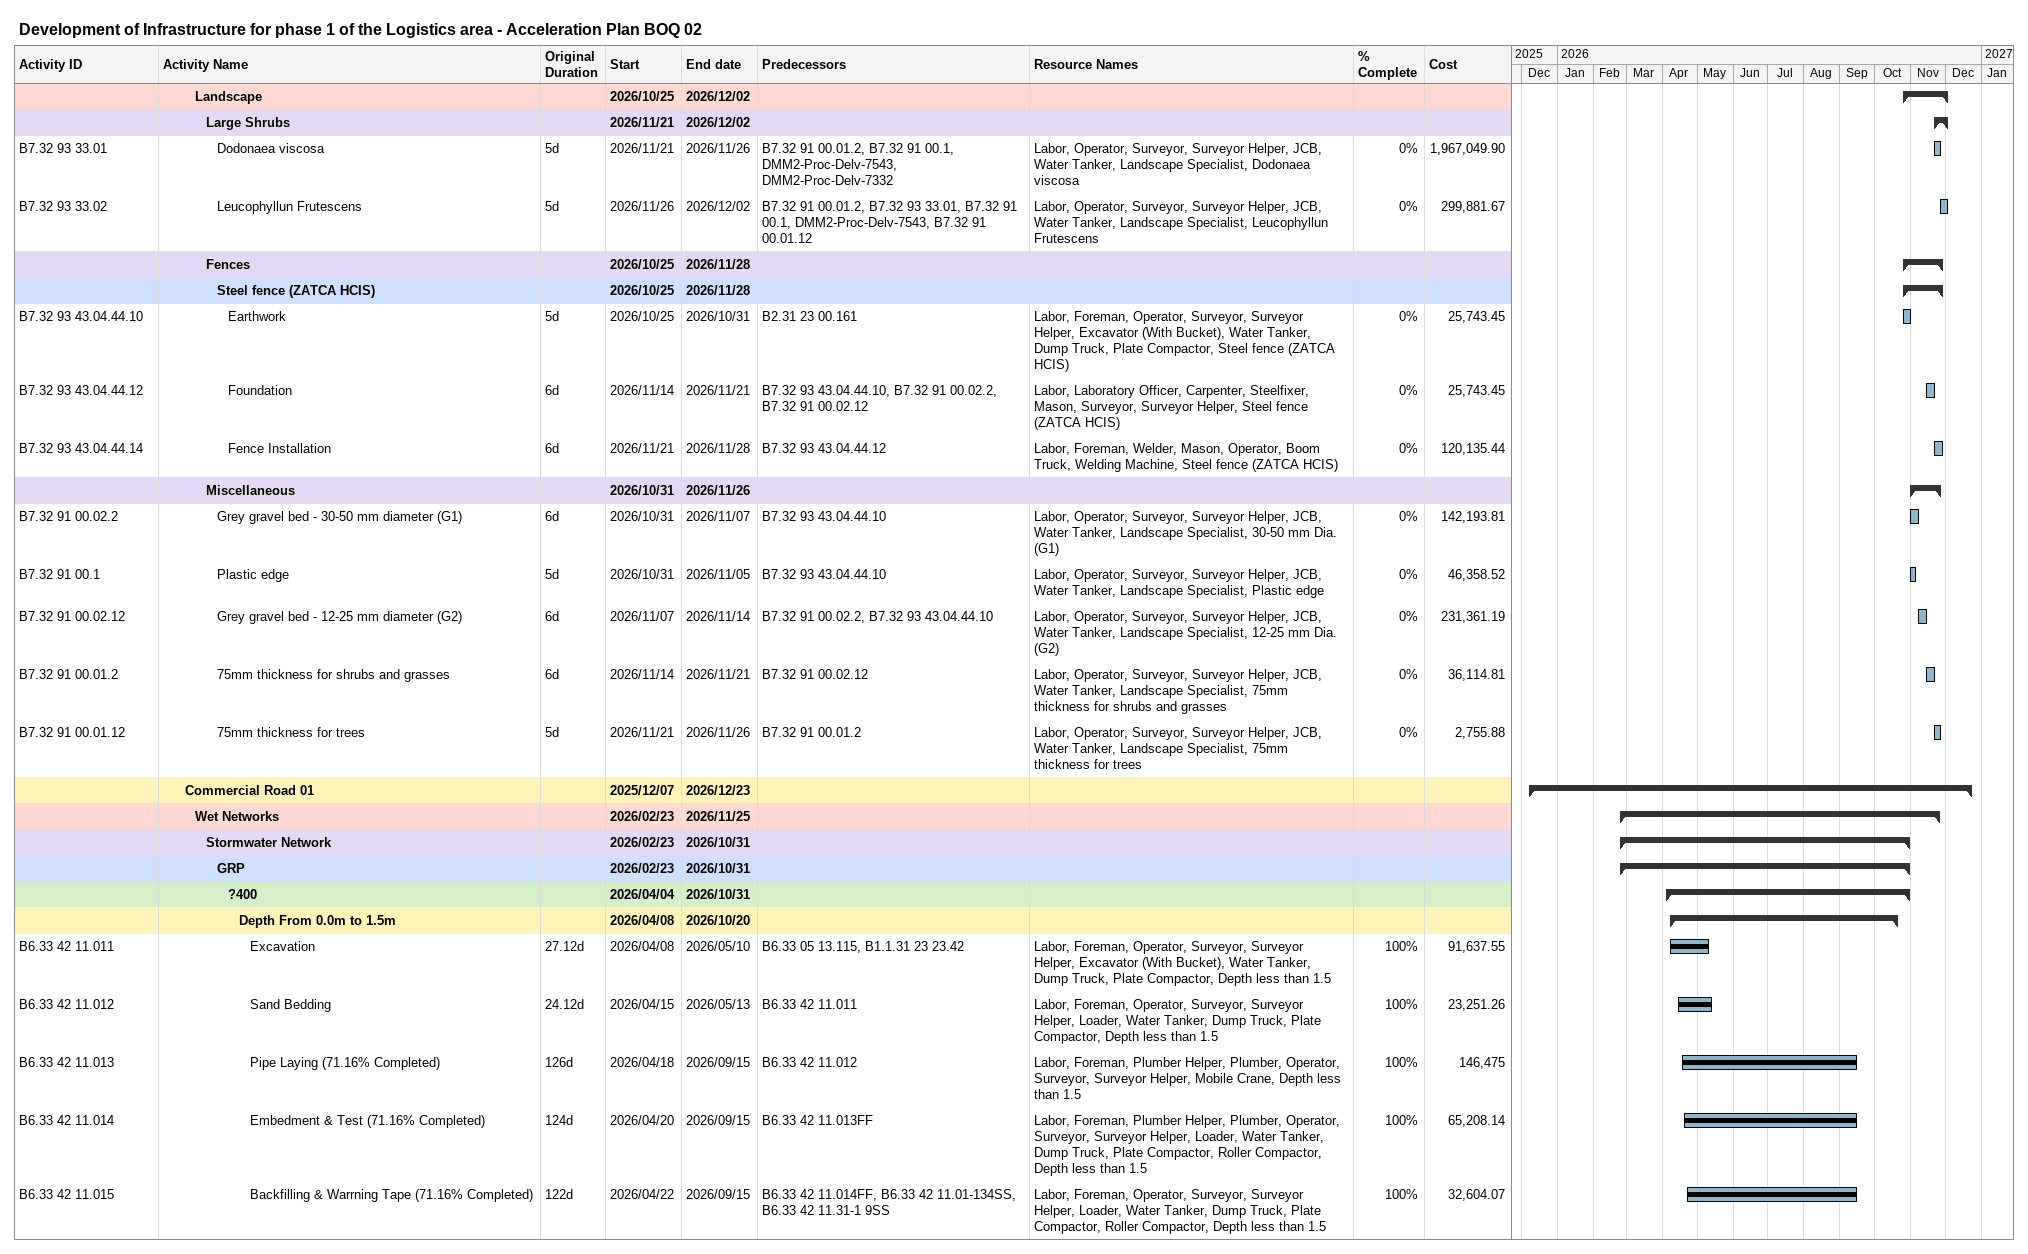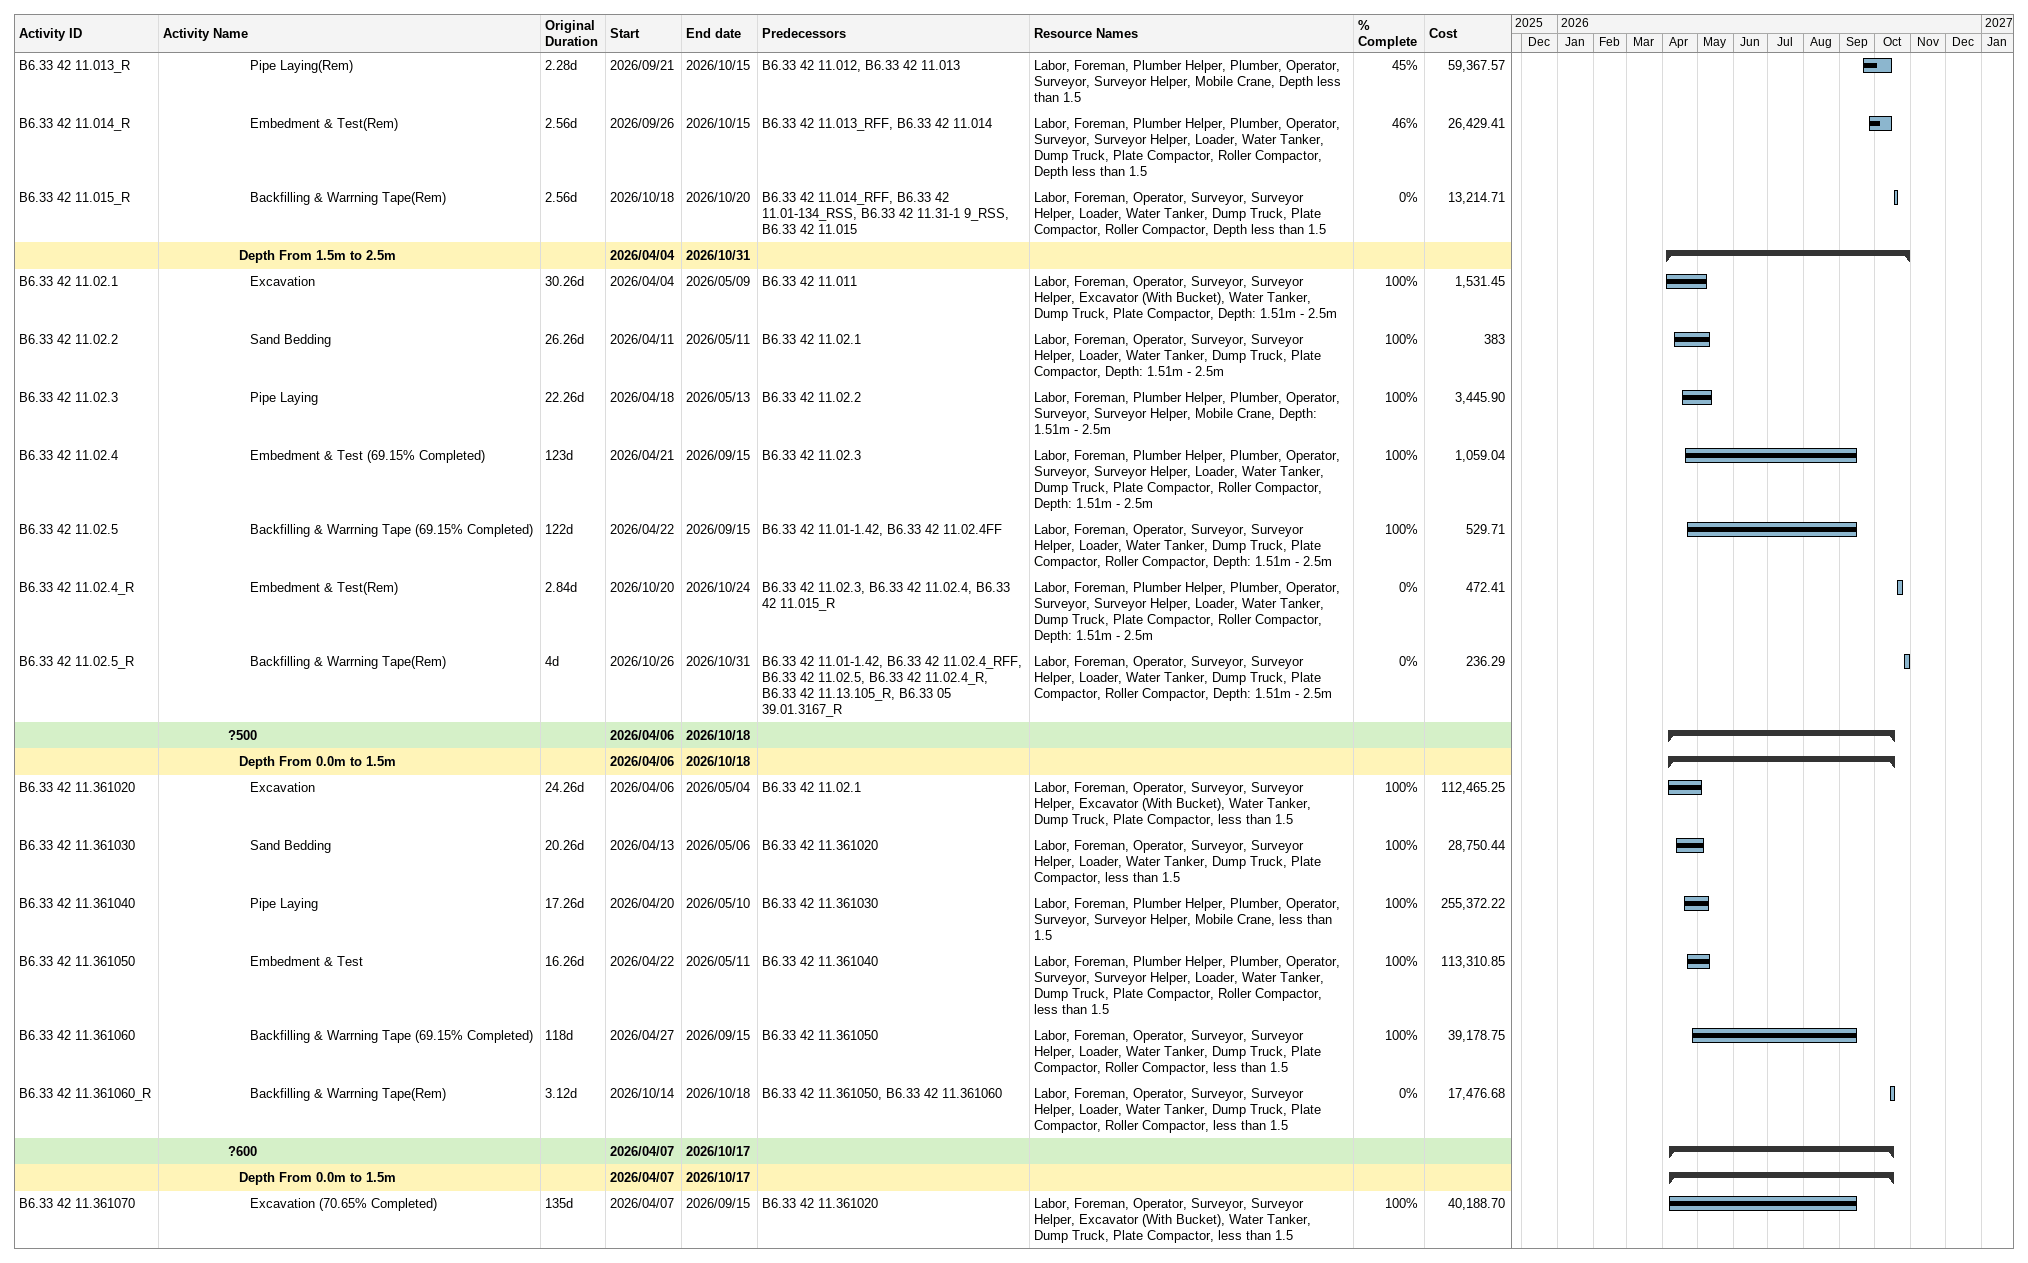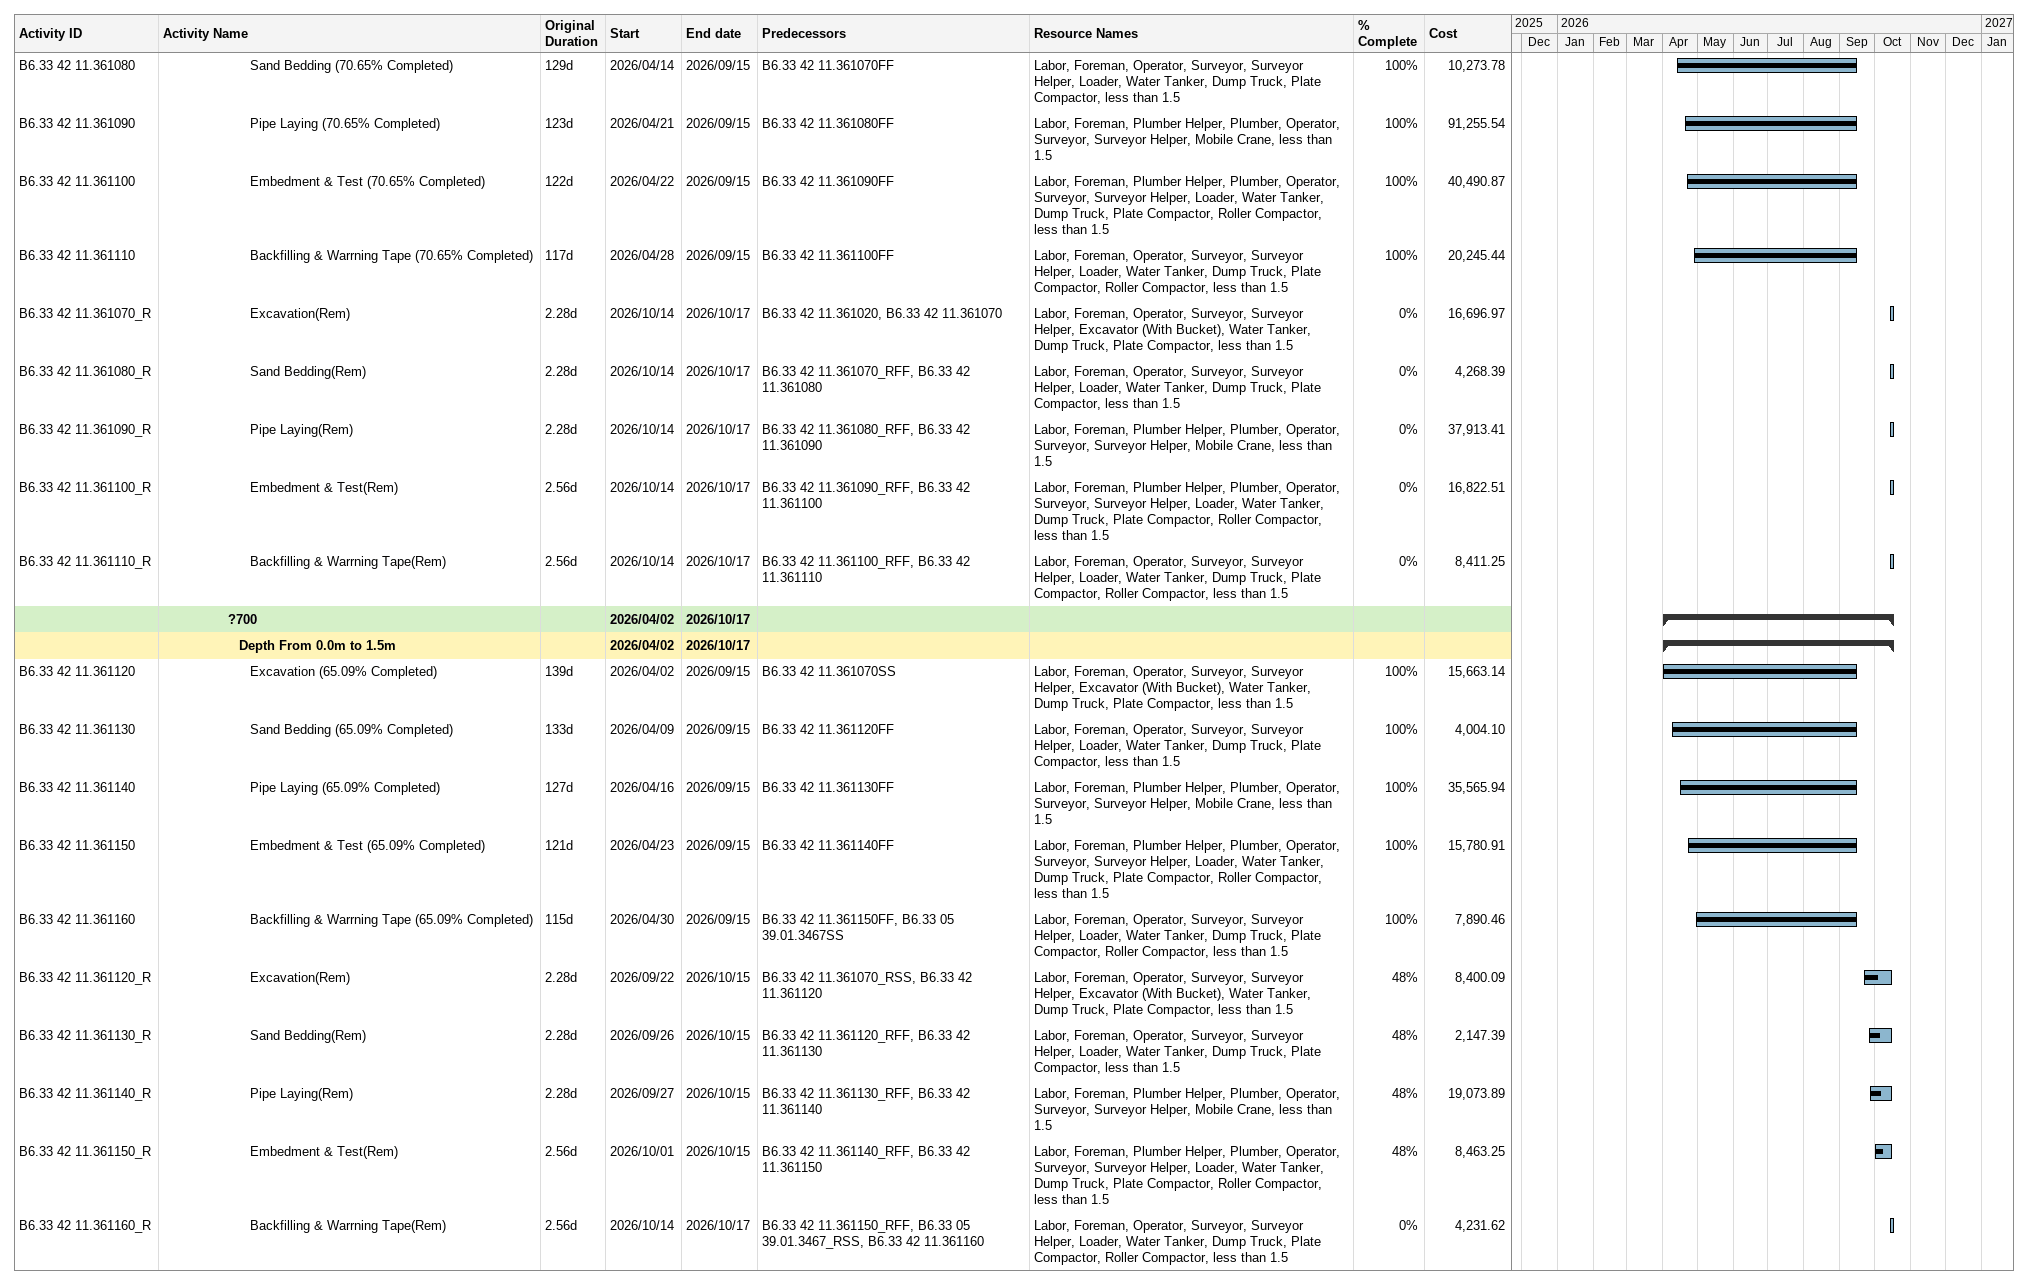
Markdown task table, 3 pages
Development of Infrastructure for phase 1 of the Logistics area - Acceleration Plan BOQ 02

| ID | Level | Task | Original duration | Start | Finish | Predecessors | Resources | % complete | Cost |
|---|---|---|---|---|---|---|---|---|---|
|  | 4 | **Landscape** |  | 2026-10-25 | 2026-12-02 |  |  |  |  |
|  | 5 | **Large Shrubs** |  | 2026-11-21 | 2026-12-02 |  |  |  |  |
| B7.32 93 33.01 | 6 | Dodonaea viscosa | 5d | 2026-11-21 | 2026-11-26 | B7.32 91 00.01.2, B7.32 91 00.1, DMM2-Proc-Delv-7543, DMM2-Proc-Delv-7332 | Labor, Operator, Surveyor, Surveyor Helper, JCB, Water Tanker, Landscape Specialist, Dodonaea viscosa | 0 | 1967049.90 |
| B7.32 93 33.02 | 6 | Leucophyllun Frutescens | 5d | 2026-11-26 | 2026-12-02 | B7.32 91 00.01.2, B7.32 93 33.01, B7.32 91 00.1, DMM2-Proc-Delv-7543, B7.32 91 00.01.12 | Labor, Operator, Surveyor, Surveyor Helper, JCB, Water Tanker, Landscape Specialist, Leucophyllun Frutescens | 0 | 299881.67 |
|  | 5 | **Fences** |  | 2026-10-25 | 2026-11-28 |  |  |  |  |
|  | 6 | **Steel fence (ZATCA HCIS)** |  | 2026-10-25 | 2026-11-28 |  |  |  |  |
| B7.32 93 43.04.44.10 | 7 | Earthwork | 5d | 2026-10-25 | 2026-10-31 | B2.31 23 00.161 | Labor, Foreman, Operator, Surveyor, Surveyor Helper, Excavator (With Bucket), Water Tanker, Dump Truck, Plate Compactor, Steel fence (ZATCA HCIS) | 0 | 25743.45 |
| B7.32 93 43.04.44.12 | 7 | Foundation | 6d | 2026-11-14 | 2026-11-21 | B7.32 93 43.04.44.10, B7.32 91 00.02.2, B7.32 91 00.02.12 | Labor, Laboratory Officer, Carpenter, Steelfixer, Mason, Surveyor, Surveyor Helper, Steel fence (ZATCA HCIS) | 0 | 25743.45 |
| B7.32 93 43.04.44.14 | 7 | Fence Installation | 6d | 2026-11-21 | 2026-11-28 | B7.32 93 43.04.44.12 | Labor, Foreman, Welder, Mason, Operator, Boom Truck, Welding Machine, Steel fence (ZATCA HCIS) | 0 | 120135.44 |
|  | 5 | **Miscellaneous** |  | 2026-10-31 | 2026-11-26 |  |  |  |  |
| B7.32 91 00.02.2 | 6 | Grey gravel bed - 30-50 mm diameter (G1) | 6d | 2026-10-31 | 2026-11-07 | B7.32 93 43.04.44.10 | Labor, Operator, Surveyor, Surveyor Helper, JCB, Water Tanker, Landscape Specialist, 30-50 mm Dia. (G1) | 0 | 142193.81 |
| B7.32 91 00.1 | 6 | Plastic edge | 5d | 2026-10-31 | 2026-11-05 | B7.32 93 43.04.44.10 | Labor, Operator, Surveyor, Surveyor Helper, JCB, Water Tanker, Landscape Specialist, Plastic edge | 0 | 46358.52 |
| B7.32 91 00.02.12 | 6 | Grey gravel bed - 12-25 mm diameter (G2) | 6d | 2026-11-07 | 2026-11-14 | B7.32 91 00.02.2, B7.32 93 43.04.44.10 | Labor, Operator, Surveyor, Surveyor Helper, JCB, Water Tanker, Landscape Specialist, 12-25 mm Dia. (G2) | 0 | 231361.19 |
| B7.32 91 00.01.2 | 6 | 75mm thickness for shrubs and grasses | 6d | 2026-11-14 | 2026-11-21 | B7.32 91 00.02.12 | Labor, Operator, Surveyor, Surveyor Helper, JCB, Water Tanker, Landscape Specialist, 75mm thickness for shrubs and grasses | 0 | 36114.81 |
| B7.32 91 00.01.12 | 6 | 75mm thickness for trees | 5d | 2026-11-21 | 2026-11-26 | B7.32 91 00.01.2 | Labor, Operator, Surveyor, Surveyor Helper, JCB, Water Tanker, Landscape Specialist, 75mm thickness for trees | 0 | 2755.88 |
|  | 3 | **Commercial Road 01** |  | 2025-12-07 | 2026-12-23 |  |  |  |  |
|  | 4 | **Wet Networks** |  | 2026-02-23 | 2026-11-25 |  |  |  |  |
|  | 5 | **Stormwater Network** |  | 2026-02-23 | 2026-10-31 |  |  |  |  |
|  | 6 | **GRP** |  | 2026-02-23 | 2026-10-31 |  |  |  |  |
|  | 7 | **?400** |  | 2026-04-04 | 2026-10-31 |  |  |  |  |
|  | 8 | **Depth From 0.0m to 1.5m** |  | 2026-04-08 | 2026-10-20 |  |  |  |  |
| B6.33 42 11.011 | 9 | Excavation | 27.12d | 2026-04-08 | 2026-05-10 | B6.33 05 13.115, B1.1.31 23 23.42 | Labor, Foreman, Operator, Surveyor, Surveyor Helper, Excavator (With Bucket), Water Tanker, Dump Truck, Plate Compactor, Depth less than 1.5 | 100 | 91637.55 |
| B6.33 42 11.012 | 9 | Sand Bedding | 24.12d | 2026-04-15 | 2026-05-13 | B6.33 42 11.011 | Labor, Foreman, Operator, Surveyor, Surveyor Helper, Loader, Water Tanker, Dump Truck, Plate Compactor, Depth less than 1.5 | 100 | 23251.26 |
| B6.33 42 11.013 | 9 | Pipe Laying (71.16% Completed) | 126d | 2026-04-18 | 2026-09-15 | B6.33 42 11.012 | Labor, Foreman, Plumber Helper, Plumber, Operator, Surveyor, Surveyor Helper, Mobile Crane, Depth less than 1.5 | 100 | 146475 |
| B6.33 42 11.014 | 9 | Embedment & Test (71.16% Completed) | 124d | 2026-04-20 | 2026-09-15 | B6.33 42 11.013FF | Labor, Foreman, Plumber Helper, Plumber, Operator, Surveyor, Surveyor Helper, Loader, Water Tanker, Dump Truck, Plate Compactor, Roller Compactor, Depth less than 1.5 | 100 | 65208.14 |
| B6.33 42 11.015 | 9 | Backfilling & Warrning Tape (71.16% Completed) | 122d | 2026-04-22 | 2026-09-15 | B6.33 42 11.014FF, B6.33 42 11.01-134SS, B6.33 42 11.31-1 9SS | Labor, Foreman, Operator, Surveyor, Surveyor Helper, Loader, Water Tanker, Dump Truck, Plate Compactor, Roller Compactor, Depth less than 1.5 | 100 | 32604.07 |
| B6.33 42 11.013_R | 9 | Pipe Laying(Rem) | 2.28d | 2026-09-21 | 2026-10-15 | B6.33 42 11.012, B6.33 42 11.013 | Labor, Foreman, Plumber Helper, Plumber, Operator, Surveyor, Surveyor Helper, Mobile Crane, Depth less than 1.5 | 45 | 59367.57 |
| B6.33 42 11.014_R | 9 | Embedment & Test(Rem) | 2.56d | 2026-09-26 | 2026-10-15 | B6.33 42 11.013_RFF, B6.33 42 11.014 | Labor, Foreman, Plumber Helper, Plumber, Operator, Surveyor, Surveyor Helper, Loader, Water Tanker, Dump Truck, Plate Compactor, Roller Compactor, Depth less than 1.5 | 46 | 26429.41 |
| B6.33 42 11.015_R | 9 | Backfilling & Warrning Tape(Rem) | 2.56d | 2026-10-18 | 2026-10-20 | B6.33 42 11.014_RFF, B6.33 42 11.01-134_RSS, B6.33 42 11.31-1 9_RSS, B6.33 42 11.015 | Labor, Foreman, Operator, Surveyor, Surveyor Helper, Loader, Water Tanker, Dump Truck, Plate Compactor, Roller Compactor, Depth less than 1.5 | 0 | 13214.71 |
|  | 8 | **Depth From 1.5m to 2.5m** |  | 2026-04-04 | 2026-10-31 |  |  |  |  |
| B6.33 42 11.02.1 | 9 | Excavation | 30.26d | 2026-04-04 | 2026-05-09 | B6.33 42 11.011 | Labor, Foreman, Operator, Surveyor, Surveyor Helper, Excavator (With Bucket), Water Tanker, Dump Truck, Plate Compactor, Depth: 1.51m - 2.5m | 100 | 1531.45 |
| B6.33 42 11.02.2 | 9 | Sand Bedding | 26.26d | 2026-04-11 | 2026-05-11 | B6.33 42 11.02.1 | Labor, Foreman, Operator, Surveyor, Surveyor Helper, Loader, Water Tanker, Dump Truck, Plate Compactor, Depth: 1.51m - 2.5m | 100 | 383 |
| B6.33 42 11.02.3 | 9 | Pipe Laying | 22.26d | 2026-04-18 | 2026-05-13 | B6.33 42 11.02.2 | Labor, Foreman, Plumber Helper, Plumber, Operator, Surveyor, Surveyor Helper, Mobile Crane, Depth: 1.51m - 2.5m | 100 | 3445.90 |
| B6.33 42 11.02.4 | 9 | Embedment & Test (69.15% Completed) | 123d | 2026-04-21 | 2026-09-15 | B6.33 42 11.02.3 | Labor, Foreman, Plumber Helper, Plumber, Operator, Surveyor, Surveyor Helper, Loader, Water Tanker, Dump Truck, Plate Compactor, Roller Compactor, Depth: 1.51m - 2.5m | 100 | 1059.04 |
| B6.33 42 11.02.5 | 9 | Backfilling & Warrning Tape (69.15% Completed) | 122d | 2026-04-22 | 2026-09-15 | B6.33 42 11.01-1.42, B6.33 42 11.02.4FF | Labor, Foreman, Operator, Surveyor, Surveyor Helper, Loader, Water Tanker, Dump Truck, Plate Compactor, Roller Compactor, Depth: 1.51m - 2.5m | 100 | 529.71 |
| B6.33 42 11.02.4_R | 9 | Embedment & Test(Rem) | 2.84d | 2026-10-20 | 2026-10-24 | B6.33 42 11.02.3, B6.33 42 11.02.4, B6.33 42 11.015_R | Labor, Foreman, Plumber Helper, Plumber, Operator, Surveyor, Surveyor Helper, Loader, Water Tanker, Dump Truck, Plate Compactor, Roller Compactor, Depth: 1.51m - 2.5m | 0 | 472.41 |
| B6.33 42 11.02.5_R | 9 | Backfilling & Warrning Tape(Rem) | 4d | 2026-10-26 | 2026-10-31 | B6.33 42 11.01-1.42, B6.33 42 11.02.4_RFF, B6.33 42 11.02.5, B6.33 42 11.02.4_R, B6.33 42 11.13.105_R, B6.33 05 39.01.3167_R | Labor, Foreman, Operator, Surveyor, Surveyor Helper, Loader, Water Tanker, Dump Truck, Plate Compactor, Roller Compactor, Depth: 1.51m - 2.5m | 0 | 236.29 |
|  | 7 | **?500** |  | 2026-04-06 | 2026-10-18 |  |  |  |  |
|  | 8 | **Depth From 0.0m to 1.5m** |  | 2026-04-06 | 2026-10-18 |  |  |  |  |
| B6.33 42 11.361020 | 9 | Excavation | 24.26d | 2026-04-06 | 2026-05-04 | B6.33 42 11.02.1 | Labor, Foreman, Operator, Surveyor, Surveyor Helper, Excavator (With Bucket), Water Tanker, Dump Truck, Plate Compactor, less than 1.5 | 100 | 112465.25 |
| B6.33 42 11.361030 | 9 | Sand Bedding | 20.26d | 2026-04-13 | 2026-05-06 | B6.33 42 11.361020 | Labor, Foreman, Operator, Surveyor, Surveyor Helper, Loader, Water Tanker, Dump Truck, Plate Compactor, less than 1.5 | 100 | 28750.44 |
| B6.33 42 11.361040 | 9 | Pipe Laying | 17.26d | 2026-04-20 | 2026-05-10 | B6.33 42 11.361030 | Labor, Foreman, Plumber Helper, Plumber, Operator, Surveyor, Surveyor Helper, Mobile Crane, less than 1.5 | 100 | 255372.22 |
| B6.33 42 11.361050 | 9 | Embedment & Test | 16.26d | 2026-04-22 | 2026-05-11 | B6.33 42 11.361040 | Labor, Foreman, Plumber Helper, Plumber, Operator, Surveyor, Surveyor Helper, Loader, Water Tanker, Dump Truck, Plate Compactor, Roller Compactor, less than 1.5 | 100 | 113310.85 |
| B6.33 42 11.361060 | 9 | Backfilling & Warrning Tape (69.15% Completed) | 118d | 2026-04-27 | 2026-09-15 | B6.33 42 11.361050 | Labor, Foreman, Operator, Surveyor, Surveyor Helper, Loader, Water Tanker, Dump Truck, Plate Compactor, Roller Compactor, less than 1.5 | 100 | 39178.75 |
| B6.33 42 11.361060_R | 9 | Backfilling & Warrning Tape(Rem) | 3.12d | 2026-10-14 | 2026-10-18 | B6.33 42 11.361050, B6.33 42 11.361060 | Labor, Foreman, Operator, Surveyor, Surveyor Helper, Loader, Water Tanker, Dump Truck, Plate Compactor, Roller Compactor, less than 1.5 | 0 | 17476.68 |
|  | 7 | **?600** |  | 2026-04-07 | 2026-10-17 |  |  |  |  |
|  | 8 | **Depth From 0.0m to 1.5m** |  | 2026-04-07 | 2026-10-17 |  |  |  |  |
| B6.33 42 11.361070 | 9 | Excavation (70.65% Completed) | 135d | 2026-04-07 | 2026-09-15 | B6.33 42 11.361020 | Labor, Foreman, Operator, Surveyor, Surveyor Helper, Excavator (With Bucket), Water Tanker, Dump Truck, Plate Compactor, less than 1.5 | 100 | 40188.70 |
| B6.33 42 11.361080 | 9 | Sand Bedding (70.65% Completed) | 129d | 2026-04-14 | 2026-09-15 | B6.33 42 11.361070FF | Labor, Foreman, Operator, Surveyor, Surveyor Helper, Loader, Water Tanker, Dump Truck, Plate Compactor, less than 1.5 | 100 | 10273.78 |
| B6.33 42 11.361090 | 9 | Pipe Laying (70.65% Completed) | 123d | 2026-04-21 | 2026-09-15 | B6.33 42 11.361080FF | Labor, Foreman, Plumber Helper, Plumber, Operator, Surveyor, Surveyor Helper, Mobile Crane, less than 1.5 | 100 | 91255.54 |
| B6.33 42 11.361100 | 9 | Embedment & Test (70.65% Completed) | 122d | 2026-04-22 | 2026-09-15 | B6.33 42 11.361090FF | Labor, Foreman, Plumber Helper, Plumber, Operator, Surveyor, Surveyor Helper, Loader, Water Tanker, Dump Truck, Plate Compactor, Roller Compactor, less than 1.5 | 100 | 40490.87 |
| B6.33 42 11.361110 | 9 | Backfilling & Warrning Tape (70.65% Completed) | 117d | 2026-04-28 | 2026-09-15 | B6.33 42 11.361100FF | Labor, Foreman, Operator, Surveyor, Surveyor Helper, Loader, Water Tanker, Dump Truck, Plate Compactor, Roller Compactor, less than 1.5 | 100 | 20245.44 |
| B6.33 42 11.361070_R | 9 | Excavation(Rem) | 2.28d | 2026-10-14 | 2026-10-17 | B6.33 42 11.361020, B6.33 42 11.361070 | Labor, Foreman, Operator, Surveyor, Surveyor Helper, Excavator (With Bucket), Water Tanker, Dump Truck, Plate Compactor, less than 1.5 | 0 | 16696.97 |
| B6.33 42 11.361080_R | 9 | Sand Bedding(Rem) | 2.28d | 2026-10-14 | 2026-10-17 | B6.33 42 11.361070_RFF, B6.33 42 11.361080 | Labor, Foreman, Operator, Surveyor, Surveyor Helper, Loader, Water Tanker, Dump Truck, Plate Compactor, less than 1.5 | 0 | 4268.39 |
| B6.33 42 11.361090_R | 9 | Pipe Laying(Rem) | 2.28d | 2026-10-14 | 2026-10-17 | B6.33 42 11.361080_RFF, B6.33 42 11.361090 | Labor, Foreman, Plumber Helper, Plumber, Operator, Surveyor, Surveyor Helper, Mobile Crane, less than 1.5 | 0 | 37913.41 |
| B6.33 42 11.361100_R | 9 | Embedment & Test(Rem) | 2.56d | 2026-10-14 | 2026-10-17 | B6.33 42 11.361090_RFF, B6.33 42 11.361100 | Labor, Foreman, Plumber Helper, Plumber, Operator, Surveyor, Surveyor Helper, Loader, Water Tanker, Dump Truck, Plate Compactor, Roller Compactor, less than 1.5 | 0 | 16822.51 |
| B6.33 42 11.361110_R | 9 | Backfilling & Warrning Tape(Rem) | 2.56d | 2026-10-14 | 2026-10-17 | B6.33 42 11.361100_RFF, B6.33 42 11.361110 | Labor, Foreman, Operator, Surveyor, Surveyor Helper, Loader, Water Tanker, Dump Truck, Plate Compactor, Roller Compactor, less than 1.5 | 0 | 8411.25 |
|  | 7 | **?700** |  | 2026-04-02 | 2026-10-17 |  |  |  |  |
|  | 8 | **Depth From 0.0m to 1.5m** |  | 2026-04-02 | 2026-10-17 |  |  |  |  |
| B6.33 42 11.361120 | 9 | Excavation (65.09% Completed) | 139d | 2026-04-02 | 2026-09-15 | B6.33 42 11.361070SS | Labor, Foreman, Operator, Surveyor, Surveyor Helper, Excavator (With Bucket), Water Tanker, Dump Truck, Plate Compactor, less than 1.5 | 100 | 15663.14 |
| B6.33 42 11.361130 | 9 | Sand Bedding (65.09% Completed) | 133d | 2026-04-09 | 2026-09-15 | B6.33 42 11.361120FF | Labor, Foreman, Operator, Surveyor, Surveyor Helper, Loader, Water Tanker, Dump Truck, Plate Compactor, less than 1.5 | 100 | 4004.10 |
| B6.33 42 11.361140 | 9 | Pipe Laying (65.09% Completed) | 127d | 2026-04-16 | 2026-09-15 | B6.33 42 11.361130FF | Labor, Foreman, Plumber Helper, Plumber, Operator, Surveyor, Surveyor Helper, Mobile Crane, less than 1.5 | 100 | 35565.94 |
| B6.33 42 11.361150 | 9 | Embedment & Test (65.09% Completed) | 121d | 2026-04-23 | 2026-09-15 | B6.33 42 11.361140FF | Labor, Foreman, Plumber Helper, Plumber, Operator, Surveyor, Surveyor Helper, Loader, Water Tanker, Dump Truck, Plate Compactor, Roller Compactor, less than 1.5 | 100 | 15780.91 |
| B6.33 42 11.361160 | 9 | Backfilling & Warrning Tape (65.09% Completed) | 115d | 2026-04-30 | 2026-09-15 | B6.33 42 11.361150FF, B6.33 05 39.01.3467SS | Labor, Foreman, Operator, Surveyor, Surveyor Helper, Loader, Water Tanker, Dump Truck, Plate Compactor, Roller Compactor, less than 1.5 | 100 | 7890.46 |
| B6.33 42 11.361120_R | 9 | Excavation(Rem) | 2.28d | 2026-09-22 | 2026-10-15 | B6.33 42 11.361070_RSS, B6.33 42 11.361120 | Labor, Foreman, Operator, Surveyor, Surveyor Helper, Excavator (With Bucket), Water Tanker, Dump Truck, Plate Compactor, less than 1.5 | 48 | 8400.09 |
| B6.33 42 11.361130_R | 9 | Sand Bedding(Rem) | 2.28d | 2026-09-26 | 2026-10-15 | B6.33 42 11.361120_RFF, B6.33 42 11.361130 | Labor, Foreman, Operator, Surveyor, Surveyor Helper, Loader, Water Tanker, Dump Truck, Plate Compactor, less than 1.5 | 48 | 2147.39 |
| B6.33 42 11.361140_R | 9 | Pipe Laying(Rem) | 2.28d | 2026-09-27 | 2026-10-15 | B6.33 42 11.361130_RFF, B6.33 42 11.361140 | Labor, Foreman, Plumber Helper, Plumber, Operator, Surveyor, Surveyor Helper, Mobile Crane, less than 1.5 | 48 | 19073.89 |
| B6.33 42 11.361150_R | 9 | Embedment & Test(Rem) | 2.56d | 2026-10-01 | 2026-10-15 | B6.33 42 11.361140_RFF, B6.33 42 11.361150 | Labor, Foreman, Plumber Helper, Plumber, Operator, Surveyor, Surveyor Helper, Loader, Water Tanker, Dump Truck, Plate Compactor, Roller Compactor, less than 1.5 | 48 | 8463.25 |
| B6.33 42 11.361160_R | 9 | Backfilling & Warrning Tape(Rem) | 2.56d | 2026-10-14 | 2026-10-17 | B6.33 42 11.361150_RFF, B6.33 05 39.01.3467_RSS, B6.33 42 11.361160 | Labor, Foreman, Operator, Surveyor, Surveyor Helper, Loader, Water Tanker, Dump Truck, Plate Compactor, Roller Compactor, less than 1.5 | 0 | 4231.62 |
